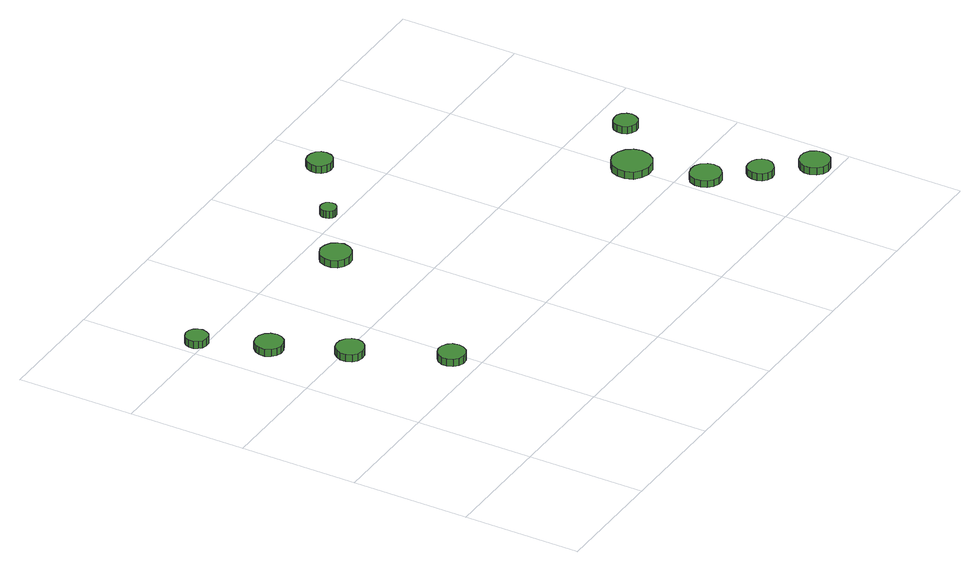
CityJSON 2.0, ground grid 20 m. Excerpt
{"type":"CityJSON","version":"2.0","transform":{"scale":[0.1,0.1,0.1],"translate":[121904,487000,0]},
"CityObjects":{
"tree1":{"type":"SolitaryVegetationObject","attributes":{"function":"something"},"geometry":[{"type":"MultiSurface","lod":"1","boundaries":[[[0,1,2,3,4,5,6,7,8,9,10,11,12,13,14]],[[15,16,17,18,19,20,21,22,23,24,25,26,27,28,29]],[[0,29,28,1]],[[1,28,27,2]],[[2,27,26,3]],[[3,26,25,4]],[[4,25,24,5]],[[5,24,23,6]],[[6,23,22,7]],[[7,22,21,8]],[[8,21,20,9]],[[9,20,19,10]],[[10,19,18,11]],[[11,18,17,12]],[[12,17,16,13]],[[13,16,15,14]],[[14,15,29,0]]]}]},
"tree2":{"type":"SolitaryVegetationObject","attributes":{"function":"something"},"geometry":[{"type":"MultiSurface","lod":"1","boundaries":[[[30,31,32,33,34,35,36,37,38,39,40,41,42,43,44]],[[45,46,47,48,49,50,51,52,53,54,55,56,57,58,59]],[[30,59,58,31]],[[31,58,57,32]],[[32,57,56,33]],[[33,56,55,34]],[[34,55,54,35]],[[35,54,53,36]],[[36,53,52,37]],[[37,52,51,38]],[[38,51,50,39]],[[39,50,49,40]],[[40,49,48,41]],[[41,48,47,42]],[[42,47,46,43]],[[43,46,45,44]],[[44,45,59,30]]]}]},
"tree3":{"type":"SolitaryVegetationObject","attributes":{"function":"something"},"geometry":[{"type":"MultiSurface","lod":"1","boundaries":[[[60,61,62,63,64,65,66,67,68,69,70,71,72,73,74]],[[75,76,77,78,79,80,81,82,83,84,85,86,87,88,89]],[[60,89,88,61]],[[61,88,87,62]],[[62,87,86,63]],[[63,86,85,64]],[[64,85,84,65]],[[65,84,83,66]],[[66,83,82,67]],[[67,82,81,68]],[[68,81,80,69]],[[69,80,79,70]],[[70,79,78,71]],[[71,78,77,72]],[[72,77,76,73]],[[73,76,75,74]],[[74,75,89,60]]]}]},
"tree4":{"type":"SolitaryVegetationObject","attributes":{"function":"something"},"geometry":[{"type":"MultiSurface","lod":"1","boundaries":[[[90,91,92,93,94,95,96,97,98,99,100,101,102,103,104]],[[105,106,107,108,109,110,111,112,113,114,115,116,117,118,119]],[[90,119,118,91]],[[91,118,117,92]],[[92,117,116,93]],[[93,116,115,94]],[[94,115,114,95]],[[95,114,113,96]],[[96,113,112,97]],[[97,112,111,98]],[[98,111,110,99]],[[99,110,109,100]],[[100,109,108,101]],[[101,108,107,102]],[[102,107,106,103]],[[103,106,105,104]],[[104,105,119,90]]]}]},
"tree5":{"type":"SolitaryVegetationObject","attributes":{"function":"something"},"geometry":[{"type":"MultiSurface","lod":"1","boundaries":[[[120,121,122,123,124,125,126,127,128,129,130,131,132,133,134]],[[135,136,137,138,139,140,141,142,143,144,145,146,147,148,149]],[[120,149,148,121]],[[121,148,147,122]],[[122,147,146,123]],[[123,146,145,124]],[[124,145,144,125]],[[125,144,143,126]],[[126,143,142,127]],[[127,142,141,128]],[[128,141,140,129]],[[129,140,139,130]],[[130,139,138,131]],[[131,138,137,132]],[[132,137,136,133]],[[133,136,135,134]],[[134,135,149,120]]]}]},
"tree6":{"type":"SolitaryVegetationObject","attributes":{"function":"something"},"geometry":[{"type":"MultiSurface","lod":"1","boundaries":[[[150,151,152,153,154,155,156,157,158,159,160,161,162,163,164]],[[165,166,167,168,169,170,171,172,173,174,175,176,177,178,179]],[[150,179,178,151]],[[151,178,177,152]],[[152,177,176,153]],[[153,176,175,154]],[[154,175,174,155]],[[155,174,173,156]],[[156,173,172,157]],[[157,172,171,158]],[[158,171,170,159]],[[159,170,169,160]],[[160,169,168,161]],[[161,168,167,162]],[[162,167,166,163]],[[163,166,165,164]],[[164,165,179,150]]]}]},
"tree7":{"type":"SolitaryVegetationObject","attributes":{"function":"something"},"geometry":[{"type":"MultiSurface","lod":"1","boundaries":[[[180,181,182,183,184,185,186,187,188,189,190,191,192,193,194]],[[195,196,197,198,199,200,201,202,203,204,205,206,207,208,209]],[[180,209,208,181]],[[181,208,207,182]],[[182,207,206,183]],[[183,206,205,184]],[[184,205,204,185]],[[185,204,203,186]],[[186,203,202,187]],[[187,202,201,188]],[[188,201,200,189]],[[189,200,199,190]],[[190,199,198,191]],[[191,198,197,192]],[[192,197,196,193]],[[193,196,195,194]],[[194,195,209,180]]]}]},
"tree8":{"type":"SolitaryVegetationObject","attributes":{"function":"something"},"geometry":[{"type":"MultiSurface","lod":"1","boundaries":[[[210,211,212,213,214,215,216,217,218,219,220,221,222,223,224]],[[225,226,227,228,229,230,231,232,233,234,235,236,237,238,239]],[[210,239,238,211]],[[211,238,237,212]],[[212,237,236,213]],[[213,236,235,214]],[[214,235,234,215]],[[215,234,233,216]],[[216,233,232,217]],[[217,232,231,218]],[[218,231,230,219]],[[219,230,229,220]],[[220,229,228,221]],[[221,228,227,222]],[[222,227,226,223]],[[223,226,225,224]],[[224,225,239,210]]]}]},
"tree9":{"type":"SolitaryVegetationObject","attributes":{"function":"something"},"geometry":[{"type":"MultiSurface","lod":"1","boundaries":[[[240,241,242,243,244,245,246,247,248,249,250,251,252,253,254]],[[255,256,257,258,259,260,261,262,263,264,265,266,267,268,269]],[[240,269,268,241]],[[241,268,267,242]],[[242,267,266,243]],[[243,266,265,244]],[[244,265,264,245]],[[245,264,263,246]],[[246,263,262,247]],[[247,262,261,248]],[[248,261,260,249]],[[249,260,259,250]],[[250,259,258,251]],[[251,258,257,252]],[[252,257,256,253]],[[253,256,255,254]],[[254,255,269,240]]]}]},
"tree10":{"type":"SolitaryVegetationObject","attributes":{"function":"something"},"geometry":[{"type":"MultiSurface","lod":"1","boundaries":[[[270,271,272,273,274,275,276,277,278,279,280,281,282,283,284]],[[285,286,287,288,289,290,291,292,293,294,295,296,297,298,299]],[[270,299,298,271]],[[271,298,297,272]],[[272,297,296,273]],[[273,296,295,274]],[[274,295,294,275]],[[275,294,293,276]],[[276,293,292,277]],[[277,292,291,278]],[[278,291,290,279]],[[279,290,289,280]],[[280,289,288,281]],[[281,288,287,282]],[[282,287,286,283]],[[283,286,285,284]],[[284,285,299,270]]]}]},
"tree11":{"type":"SolitaryVegetationObject","attributes":{"function":"something"},"geometry":[{"type":"MultiSurface","lod":"1","boundaries":[[[300,301,302,303,304,305,306,307,308,309,310,311,312,313,314]],[[315,316,317,318,319,320,321,322,323,324,325,326,327,328,329]],[[300,329,328,301]],[[301,328,327,302]],[[302,327,326,303]],[[303,326,325,304]],[[304,325,324,305]],[[305,324,323,306]],[[306,323,322,307]],[[307,322,321,308]],[[308,321,320,309]],[[309,320,319,310]],[[310,319,318,311]],[[311,318,317,312]],[[312,317,316,313]],[[313,316,315,314]],[[314,315,329,300]]]}]},
"tree12":{"type":"SolitaryVegetationObject","attributes":{"function":"something"},"geometry":[{"type":"MultiSurface","lod":"1","boundaries":[[[330,331,332,333,334,335,336,337,338,339,340,341,342,343,344]],[[345,346,347,348,349,350,351,352,353,354,355,356,357,358,359]],[[330,359,358,331]],[[331,358,357,332]],[[332,357,356,333]],[[333,356,355,334]],[[334,355,354,335]],[[335,354,353,336]],[[336,353,352,337]],[[337,352,351,338]],[[338,351,350,339]],[[339,350,349,340]],[[340,349,348,341]],[[341,348,347,342]],[[342,347,346,343]],[[343,346,345,344]],[[344,345,359,330]]]}]}
},
"vertices":[
[42,610,20],[40,618,20],[36,624,20],[29,628,20],[21,629,20],[14,626,20],[8,621,20],[5,614,20],[5,606,20],[8,599,20],[14,594,20],[21,592,20],[29,592,20],[36,596,20],[40,603,20],[40,603,7],[36,596,7],[29,592,7],[21,592,7],[14,594,7],[8,599,7],[5,606,7],[5,614,7],[8,621,7],[14,626,7],[21,629,7],[29,628,7],[36,624,7],[40,618,7],[42,610,7],
[93,506,16],[91,516,16],[85,524,16],[76,529,16],[66,530,16],[57,527,16],[50,520,16],[46,511,16],[46,501,16],[50,492,16],[57,486,16],[66,483,16],[76,484,16],[85,489,16],[91,497,16],[91,497,3],[85,489,3],[76,484,3],[66,483,3],[57,486,3],[50,492,3],[46,501,3],[46,511,3],[50,520,3],[57,527,3],[66,530,3],[76,529,3],[85,524,3],[91,516,3],[93,506,3],
[144,390,15],[142,400,15],[136,408,15],[127,413,15],[117,414,15],[108,411,15],[101,404,15],[97,395,15],[97,385,15],[101,376,15],[108,370,15],[117,367,15],[127,368,15],[136,373,15],[142,381,15],[142,381,2],[136,373,2],[127,368,2],[117,367,2],[108,370,2],[101,376,2],[97,385,2],[97,395,2],[101,404,2],[108,411,2],[117,414,2],[127,413,2],[136,408,2],[142,400,2],[144,390,2],
[209,246,15],[207,256,15],[202,263,15],[193,268,15],[184,269,15],[175,266,15],[168,260,15],[164,251,15],[164,242,15],[168,233,15],[175,226,15],[184,223,15],[193,224,15],[202,229,15],[207,237,15],[207,237,2],[202,229,2],[193,224,2],[184,223,2],[175,226,2],[168,233,2],[164,242,2],[164,251,2],[168,260,2],[175,266,2],[184,269,2],[193,268,2],[202,263,2],[207,256,2],[209,246,2],
[371,545,17],[368,555,17],[362,564,17],[352,569,17],[342,571,17],[331,567,17],[323,560,17],[319,550,17],[319,539,17],[323,529,17],[331,522,17],[342,519,17],[352,520,17],[362,525,17],[368,534,17],[368,534,4],[362,525,4],[352,520,4],[342,519,4],[331,522,4],[323,529,4],[319,539,4],[319,550,4],[323,560,4],[331,567,4],[342,571,4],[352,569,4],[362,564,4],[368,555,4],[371,545,4],
[467,621,15],[466,626,15],[463,631,15],[458,633,15],[452,634,15],[447,632,15],[443,628,15],[441,623,15],[441,618,15],[443,613,15],[447,609,15],[452,607,15],[458,608,15],[463,611,15],[466,615,15],[466,615,2],[463,611,2],[458,608,2],[452,607,2],[447,609,2],[443,613,2],[441,618,2],[441,623,2],[443,628,2],[447,632,2],[452,634,2],[458,633,2],[463,631,2],[466,626,2],[467,621,2],
[589,701,15],[587,710,15],[582,717,15],[574,721,15],[565,722,15],[557,720,15],[550,714,15],[547,705,15],[547,697,15],[550,689,15],[557,683,15],[565,680,15],[574,681,15],[582,685,15],[587,692,15],[587,692,2],[582,685,2],[574,681,2],[565,680,2],[557,683,2],[550,689,2],[547,697,2],[547,705,2],[550,714,2],[557,720,2],[565,722,2],[574,721,2],[582,717,2],[587,710,2],[589,701,2],
[860,162,14],[858,172,14],[851,181,14],[842,186,14],[832,187,14],[821,184,14],[813,177,14],[809,167,14],[809,156,14],[813,147,14],[821,140,14],[832,136,14],[842,137,14],[851,143,14],[858,151,14],[858,151,2],[851,143,2],[842,137,2],[832,136,2],[821,140,2],[813,147,2],[809,156,2],[809,167,2],[813,177,2],[821,184,2],[832,187,2],[842,186,2],[851,181,2],[858,172,2],[860,162,2],
[838,278,15],[835,291,15],[827,302,15],[815,309,15],[801,311,15],[788,306,15],[777,297,15],[772,285,15],[772,271,15],[777,258,15],[788,249,15],[801,245,15],[815,246,15],[827,253,15],[835,264,15],[835,264,2],[827,253,2],[815,246,2],[801,245,2],[788,249,2],[777,258,2],[772,271,2],[772,285,2],[777,297,2],[788,306,2],[801,311,2],[815,309,2],[827,302,2],[835,291,2],[838,278,2],
[913,96,14],[911,105,14],[905,112,14],[898,116,14],[889,117,14],[880,115,14],[874,109,14],[870,100,14],[870,91,14],[874,83,14],[880,77,14],[889,74,14],[898,75,14],[905,80,14],[911,87,14],[911,87,1],[905,80,1],[898,75,1],[889,74,1],[880,77,1],[874,83,1],[870,91,1],[870,100,1],[874,109,1],[880,115,1],[889,117,1],[898,116,1],[905,112,1],[911,105,1],[913,96,1],
[974,32,15],[972,42,15],[966,51,15],[957,56,15],[947,57,15],[937,54,15],[929,47,15],[925,37,15],[925,27,15],[929,17,15],[937,10,15],[947,7,15],[957,8,15],[966,13,15],[972,22,15],[972,22,2],[966,13,2],[957,8,2],[947,7,2],[937,10,2],[929,17,2],[925,27,2],[925,37,2],[929,47,2],[937,54,2],[947,57,2],[957,56,2],[966,51,2],[972,42,2],[974,32,2],
[923,345,14],[921,353,14],[916,360,14],[909,364,14],[901,364,14],[893,362,14],[887,357,14],[884,349,14],[884,341,14],[887,333,14],[893,328,14],[901,325,14],[909,326,14],[916,330,14],[921,337,14],[921,337,1],[916,330,1],[909,326,1],[901,325,1],[893,328,1],[887,333,1],[884,341,1],[884,349,1],[887,357,1],[893,362,1],[901,364,1],[909,364,1],[916,360,1],[921,353,1],[923,345,1]
]}
